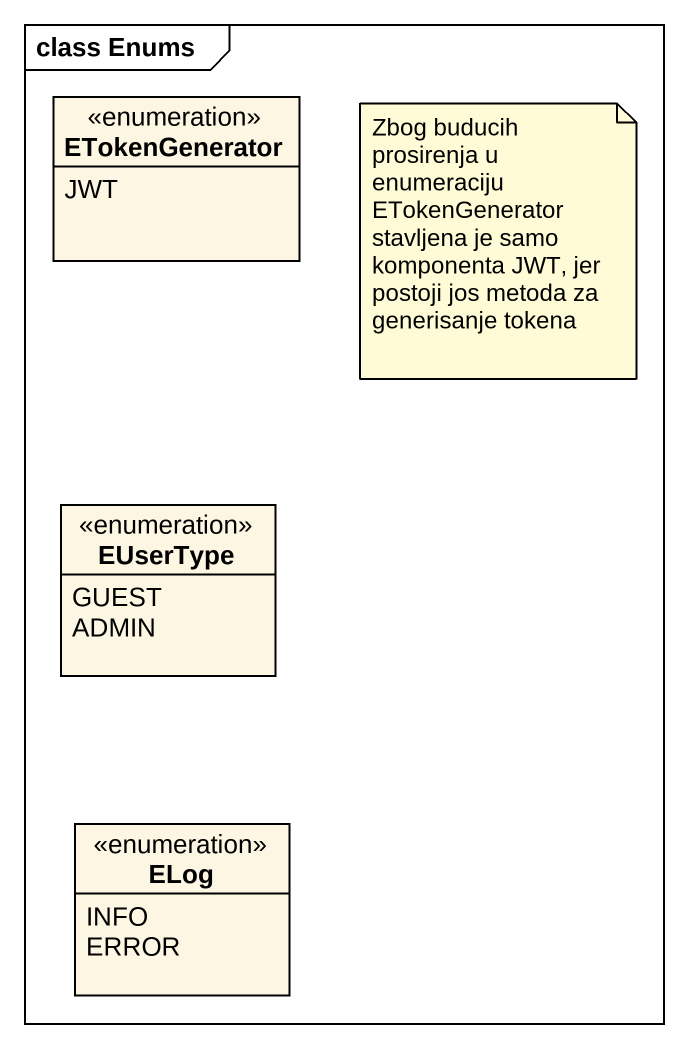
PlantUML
@startuml
mainframe class Enums
hide circle
hide empty members
enum ETokenGenerator {
  JWT
}
enum EUserType {
  GUEST
  ADMIN
}
enum ELog {
  INFO
  ERROR
}
note as N1
  Zbog buducih prosirenja u enumeraciju ETokenGenerator stavljena je samo komponenta JWT, jer postoji jos metoda za generisanje tokena
end note
@enduml
